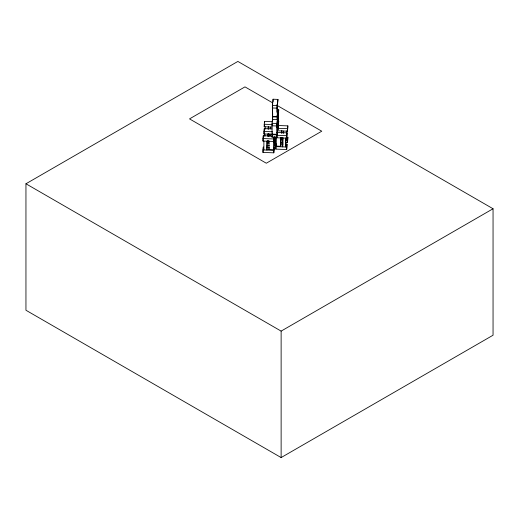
<?xml version="1.0" encoding="UTF-8"?>
<svg xmlns="http://www.w3.org/2000/svg" width="519" height="519" viewBox="0 0 519 519"><rect width="100%" height="100%" fill="white"/><g stroke="black" fill="none" stroke-linecap="round" stroke-linejoin="round"><path stroke-width="0.78" d="M271.975 127.045L264.229 126.746L264.229 124.249L264.554 121.433L272.3 121.731M264.229 126.746L264.392 125.338M274.129 136.769L273.805 141.46L262.964 141.045L263.289 135.731L272.579 136.088M262.964 141.045L263.289 135.731M272.481 134.272L263.963 133.941L264.288 128.628L272.034 128.926M263.963 133.941L264.288 128.628M264.229 135.621L264.476 133.506M262.964 152.411L263.289 147.098L262.964 152.411L273.805 152.826L274.129 147.519L273.805 152.826M268.44 133.662L268.193 135.77L268.193 133.351M268.174 140.857L267.927 142.965L267.927 140.545M277.957 99.401L277.237 105.662L277.295 116.503L272.417 116.314L272.358 105.474L273.078 99.213L277.957 99.401L277.237 108.16L272.358 107.971L272.715 104.838M277.237 119.526L277.957 110.774L277.237 119.526L272.358 119.338L272.715 113.713M272.358 119.338L272.715 116.211M274.051 136.854L273.824 149.803L268.946 149.615L269.082 148.44M272.228 124.093L272.027 125.793L276.912 125.981L277.633 117.223L276.912 123.483L276.971 134.324L272.092 134.136L272.027 123.301L272.754 117.041M272.481 121.881L272.754 119.532M276.912 137.347L277.633 128.595L276.912 137.347L272.027 137.165L272.228 132.968M272.027 137.165L272.209 135.595M276.874 112.169L277.036 104.306M273.824 140.928L274.026 139.17L274.026 148.038M275.239 137.126L275.076 138.534L275.076 137.282M273.435 142.647L274.83 142.699L275.031 136.906M278.742 109.807L278.022 118.566L278.742 109.807L277.354 109.756M278.022 127.434L278.742 121.18L278.022 129.932L278.022 127.434L276.627 127.382M285.469 144.159L287.013 144.224L286.689 149.53L275.849 149.115L276.173 143.802M275.849 149.115L276.114 137.074M275.907 137.217L275.907 146.092L280.792 146.28L280.993 138.067M280.234 139.248L281.622 139.3L281.83 137.541M275.849 137.749L286.689 138.164L287.013 132.851L276.945 132.468M277.457 130.801L287.526 131.184L287.85 125.87L277.782 125.488M286.689 138.164L287.013 132.851M287.526 131.184L287.85 125.87M286.689 149.53L287.013 144.224M287.526 142.55L287.85 137.243L287.526 142.55L285.982 142.491M25.95 183.778L237.871 61.43L493.05 208.755L493.05 335.222L281.129 457.57L25.95 310.245L25.95 183.778L281.129 331.109L493.05 208.755M272.358 105.474L277.237 105.662M277.354 112.253L278.742 112.305M276.627 116.016L278.022 116.068M276.893 116.224L278.288 116.275L278.288 125.15M272.358 116.846L277.237 117.035M276.692 117.982L278.087 118.034L278.087 126.908L276.692 126.857M272.027 123.301L276.912 123.483M264.229 124.249L271.975 124.547M278.236 128.329L287.526 128.686M263.963 131.45L272.481 131.774M272.027 134.668L276.912 134.856M276.621 135.284L286.689 135.667M268.102 135.77L270.425 135.861M262.964 138.547L273.805 138.962M280.558 139.793L282.881 139.877M285.982 140L287.526 140.059M280.558 142.284L282.881 142.375M267.064 142.933L269.387 143.023M280.818 143.984L283.147 144.074M267.064 145.43L269.387 145.521M275.849 146.624L286.689 147.039M266.383 147.221L269.484 147.338M262.964 149.92L273.805 150.335M272.897 102.996L244.981 86.874L189.526 118.89L266.305 163.219L321.761 131.203L277.088 105.415M286.897 130.749L286.572 140.02L286.572 136.789M286.572 131.145L286.572 132.76M286.06 137.73L285.735 147L285.735 138.125M283.523 131.028L283.523 133.448M283.011 137.613L282.686 146.883L282.686 138.009M281.83 130.282L281.83 133.506M281.622 130.425L281.622 132.845M281.622 137.684L281.622 139.3M281.129 331.109L281.129 457.57M280.792 137.405L280.792 146.28M277.821 113.908L277.821 112.292L277.496 121.563M277.821 115.516L277.821 117.936M277.496 105.87L277.496 114.744M277.172 123.691L277.172 132.566M274.83 137.055L274.83 142.699M273.078 99.213L273.078 101.711M272.618 105.681L272.618 114.556M270.418 127.103L270.418 128.718M270.217 127.252L270.217 128.861M269.945 133.636L269.945 136.062M268.946 140.74L268.946 149.615M268.518 126.5L268.518 128.92M268.252 133.701L268.252 136.121M268.193 126.902L268.193 129.322M267.927 134.097L267.927 136.516M267.253 140.798L266.928 150.069L266.928 141.194M265.144 126.785L265.144 129.205M264.878 133.98L264.878 136.4M264.554 121.433L264.554 122.685M263.879 141.077L263.879 149.952M275.135 140.415L274.811 145.729L275.135 140.415"/></g></svg>
